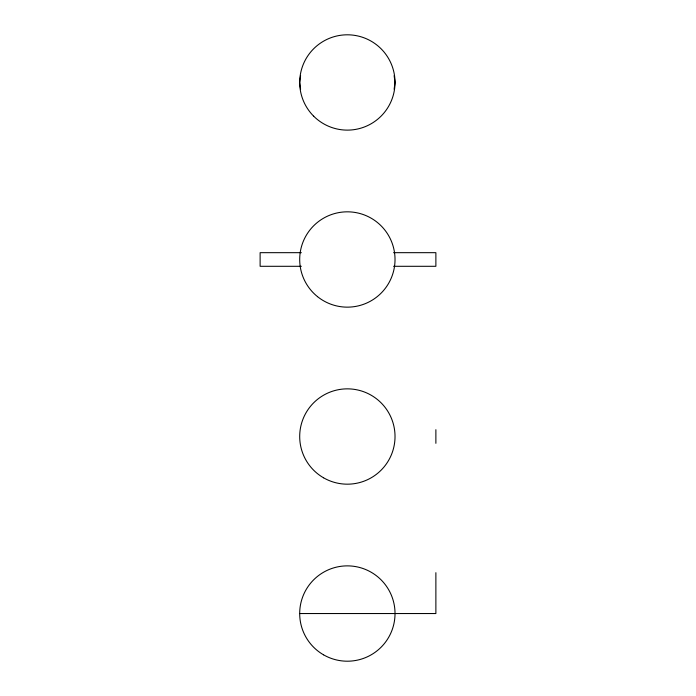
<?xml version="1.0" encoding="UTF-8"?>
<svg xmlns="http://www.w3.org/2000/svg" width="696" height="696" viewBox="0 0 696 696"><rect width="100%" height="100%" fill="white"/><g stroke="black" fill="none" stroke-linecap="round" stroke-linejoin="round"><path stroke-width="1.04" d="M300.594 75.655L299.698 82.459L300.594 89.271M394.127 89.271L395.024 82.459L394.127 75.655M301.351 252.674L260.121 252.674L260.121 266.298L301.351 266.298M393.562 252.674L435.879 252.674L435.879 266.298L393.562 266.298M299.698 613.541L435.879 613.541L435.879 572.686M435.879 429.702L435.879 443.326M323.527 654.814A47.659 47.659 0 0 0 395.024 613.541A47.659 47.659 0 0 0 323.527 572.26A47.659 47.659 0 0 0 323.527 654.814M323.527 477.787A47.659 47.659 0 0 0 395.024 436.514A47.659 47.659 0 0 0 323.527 395.241A47.659 47.659 0 0 0 323.527 477.787M317.524 296.653A47.659 47.659 0 0 0 394.467 266.742A47.659 47.659 0 0 0 330.095 215.064A47.659 47.659 0 0 0 317.524 296.653M313.661 116.162A47.659 47.659 0 0 0 393.397 94.795A47.659 47.659 0 0 0 335.028 36.427A47.659 47.659 0 0 0 313.661 116.162"/></g></svg>
